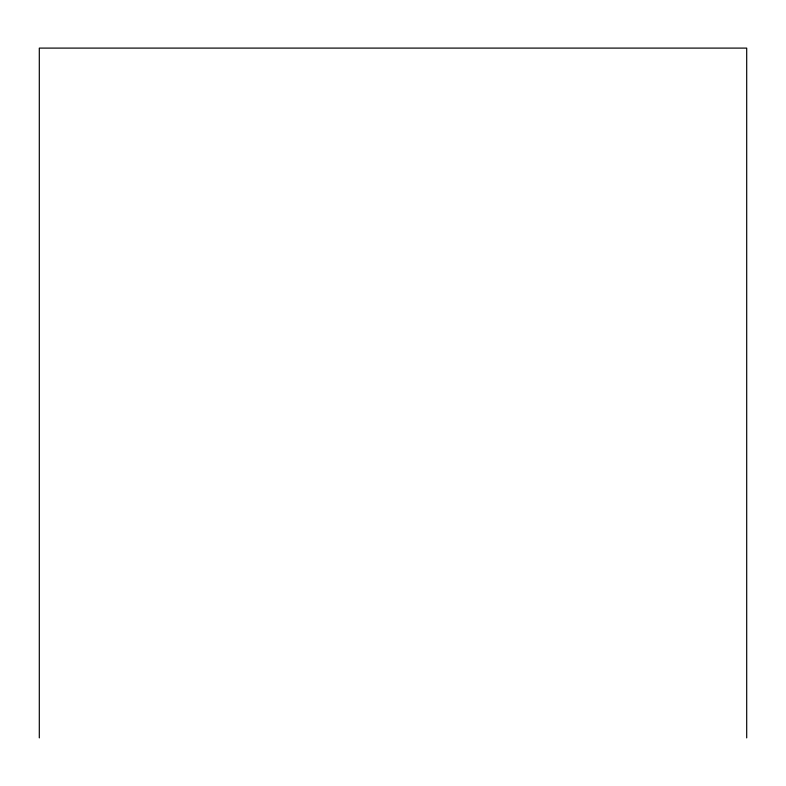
<?xml version="1.0" encoding="UTF-8"?>
<svg xmlns="http://www.w3.org/2000/svg" width="786" height="786" viewBox="0 0 786 786"><rect width="100%" height="100%" fill="white"/><g stroke="black" fill="none" stroke-linecap="round" stroke-linejoin="round"><path stroke-width="1.18" d="M746.7 737.897L746.7 48.103L39.3 48.103L39.3 737.897"/></g></svg>
